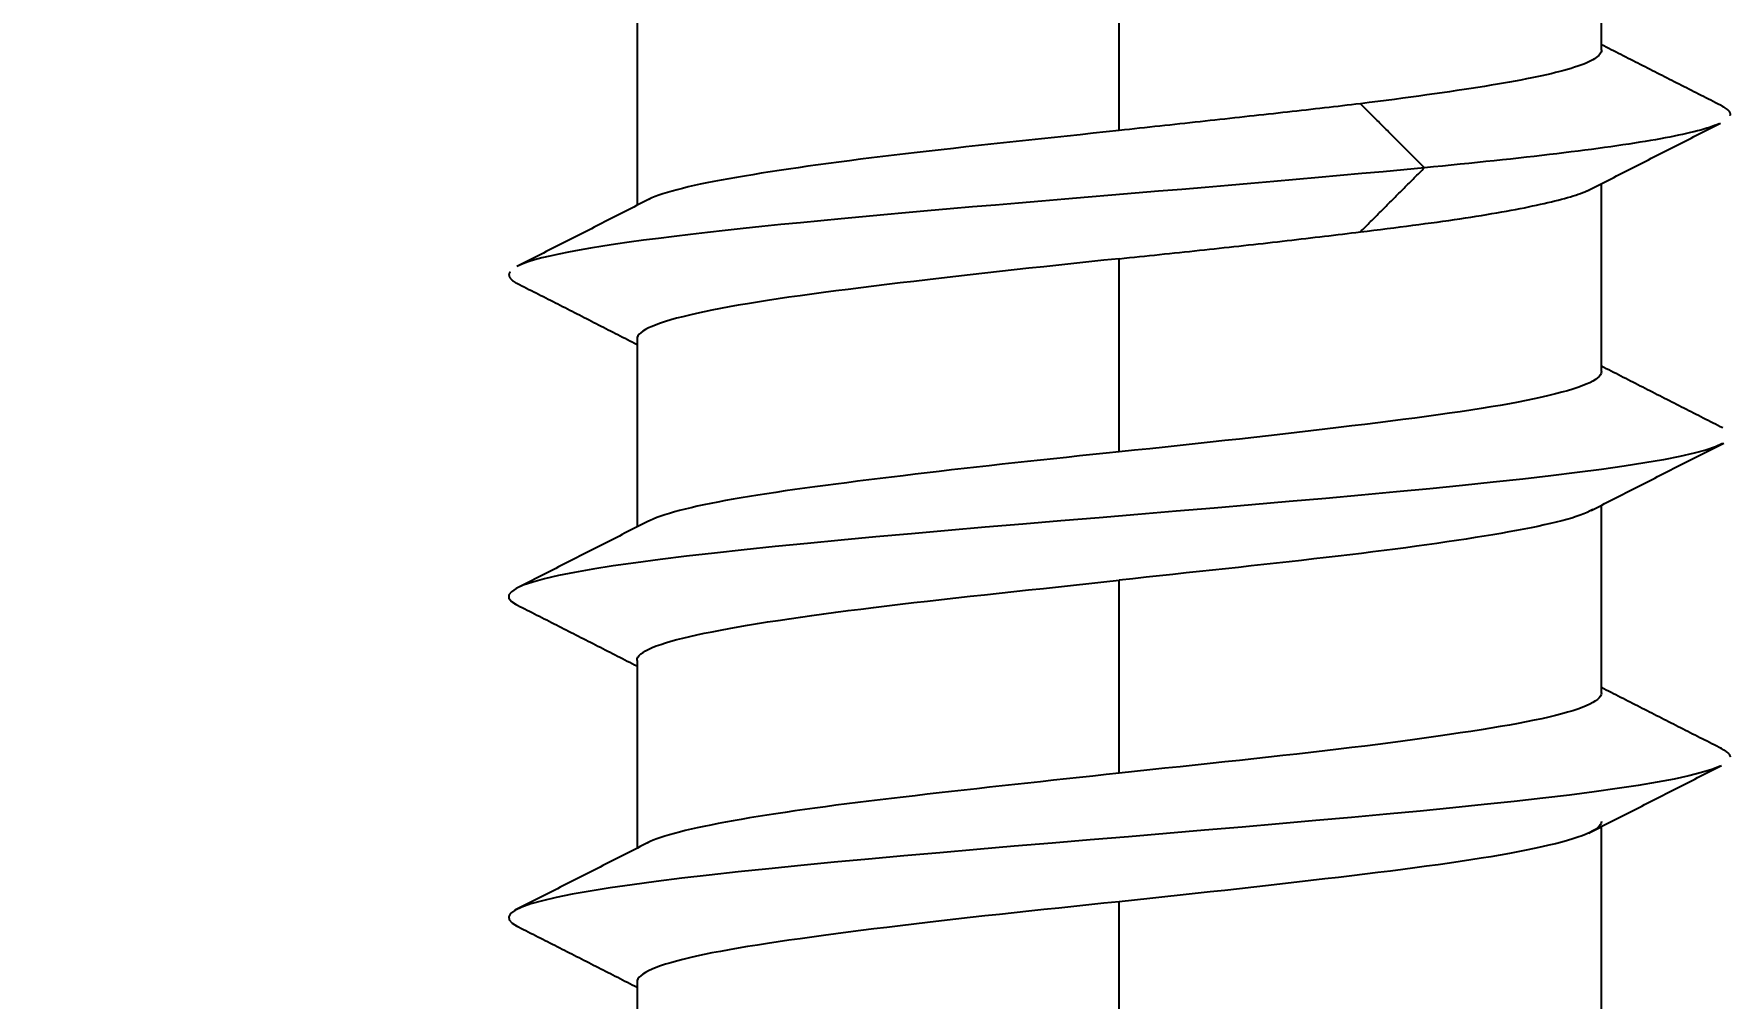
# Model space of a CAD drawing. Extents: x 0 to 395, y 0 to 289.
# Drawn here: x 290.64 to 295.92, y 188.68 to 191.68 of the extents above; entities that cross this region are included whole.
import ezdxf

# ---------------------------------------------------------------- set-up
doc = ezdxf.new("R2010")
doc.units = 0
doc.header["$LTSCALE"] = 10
doc.header["$MEASUREMENT"] = 0
doc.header["$PDMODE"] = 3
doc.header["$PDSIZE"] = -10
doc.layers.get('0').update_dxf_attribs({"linetype": 'CONTINUOUS'})
doc.layers.get('DEFPOINTS').update_dxf_attribs({"linetype": 'CONTINUOUS'})
doc.layers.add('1', color=7, linetype='CONTINUOUS')
doc.styles.add('Daelim Dimension', font='')
doc.styles.get('Daelim Dimension').set_extended_font_data('나눔고딕')
doc.dimstyles.new('DEFAULT', dxfattribs={"dimscale": 2, "dimtxt": 2, "dimasz": 2, "dimexe": 0, "dimexo": 2, "dimgap": 1, "dimtad": 1, "dimdec": 0, "dimzin": 9, "dimdsep": 46, "dimtxsty": 'Daelim Dimension', "dimcen": 0.5, "dimclrd": 5, "dimclre": 5, "dimclrt": 256, "dimadec": 1, "dimazin": 0, "dimtfac": 1, "dimtdec": 0, "dimtix": 1, "dimtmove": 0, "dimatfit": 3, "dimfxl": 1, "dimtolj": 1, "dimtzin": 1, "dimlwd": 9, "dimlwe": 9, "dimarcsym": 0})

# ---------------------------------------------------------------- blocks, each defined once
blk = doc.blocks.new('*D3')
at = {"color": 5, "linetype": 'ByBlock', "lineweight": 9, "ltscale": 0.5, "transparency": 16777216}
for p, q in [((290.0153, 206.1316), (281.6362, 206.1316)), ((281.6362, 178.1316), (281.6362, 202.1316)), ((286.0153, 174.1316), (281.6362, 174.1316))]:
    blk.add_line(p, q, dxfattribs=at)
at = {"color": 5, "ltscale": 0.5, "transparency": 16777216}
for points in [[(280.9695, 202.1316), (282.3028, 202.1316), (281.6362, 206.1316)], [(280.9695, 178.1316), (282.3028, 178.1316), (281.6362, 174.1316)]]:
    blk.add_solid(points, dxfattribs=at)
at = {"layer": 'DEFPOINTS', "color": 0, "ltscale": 0.5, "transparency": 16777216}
for p in [(281.6362, 206.1316), (294.0153, 206.1316), (290.0153, 174.1316)]:
    blk.add_point(p, dxfattribs=at)
at = {"color": 7, "ltscale": 0.5, "transparency": 16777216, "insert": (276.3658, 190.1316), "char_height": 6, "attachment_point": 5, "rotation": 90, "style": 'Daelim Dimension'}
blk.add_mtext('\\A1;32', dxfattribs=at)

msp = doc.modelspace()

# ---------------------------------------------------------------- linework, layer by layer
at = {"layer": '1'}
for p, q in [((295.5153, 191.6312), (295.5153, 192.2151)), ((294.0153, 191.3816), (294.0153, 191.9816)), ((292.5153, 191.732), (292.5153, 191.148)), ((295.5153, 190.6312), (295.5153, 191.2157)), ((294.0153, 190.3816), (294.0153, 190.9816)), ((292.5153, 190.732), (292.5153, 190.1475)), ((295.5153, 189.6312), (295.5153, 190.2152)), ((294.0153, 189.3816), (294.0153, 189.9816)), ((292.5153, 189.732), (292.5153, 189.1482)), ((295.5153, 188.6311), (295.5153, 189.2155)), ((294.0153, 188.3816), (294.0153, 188.9816)), ((292.5153, 188.732), (292.5153, 188.1476))]:
    msp.add_line(p, q, dxfattribs=at)
for points in [[(295.5153, 191.6315), (295.515, 191.6282), (295.514, 191.6248), (295.5123, 191.6215), (295.51, 191.6181), (295.507, 191.6147), (295.5034, 191.6113), (295.4991, 191.6079), (295.4941, 191.6044), (295.4885, 191.601), (295.4823, 191.5977), (295.4755, 191.5943), (295.468, 191.5909), (295.4599, 191.5876), (295.4512, 191.5842), (295.4419, 191.5809), (295.4319, 191.5775), (295.4213, 191.5742), (295.4101, 191.5709), (295.3983, 191.5676), (295.3858, 191.5642), (295.3727, 191.5609), (295.359, 191.5576), (295.3446, 191.5543), (295.3297, 191.551), (295.3143, 191.5477), (295.2983, 191.5444), (295.2818, 191.5412), (295.2648, 191.5379), (295.2472, 191.5347), (295.2292, 191.5314), (295.2105, 191.5282), (295.1914, 191.5249), (295.1718, 191.5216), (295.1516, 191.5183), (295.1309, 191.515), (295.1097, 191.5117), (295.0879, 191.5084), (295.0656, 191.505), (295.0428, 191.5016), (295.0196, 191.4982), (294.9959, 191.4948), (294.9719, 191.4914), (294.9475, 191.488), (294.9227, 191.4847), (294.8974, 191.4813), (294.8718, 191.4779), (294.8458, 191.4745), (294.8194, 191.4711), (294.7926, 191.4677), (294.7654, 191.4643)], [(295.8931, 191.4556), (295.8855, 191.4595), (295.8779, 191.4633), (295.8704, 191.4671), (295.8628, 191.471), (295.8553, 191.4748), (295.8477, 191.4786), (295.8401, 191.4825), (295.8326, 191.4863), (295.825, 191.4901), (295.8175, 191.494), (295.8099, 191.4978), (295.8023, 191.5016), (295.7948, 191.5055), (295.7872, 191.5093), (295.7797, 191.5132), (295.7721, 191.517), (295.7646, 191.5208), (295.757, 191.5247), (295.7494, 191.5285), (295.7419, 191.5323), (295.7343, 191.5362), (295.7268, 191.54), (295.7192, 191.5439), (295.7117, 191.5477), (295.7041, 191.5516), (295.6965, 191.5554), (295.689, 191.5592), (295.6814, 191.5631), (295.6739, 191.5669), (295.6663, 191.5708), (295.6588, 191.5746), (295.6512, 191.5785), (295.6437, 191.5823), (295.6361, 191.5862), (295.6286, 191.59), (295.621, 191.5939), (295.6134, 191.5977), (295.6059, 191.6015), (295.5983, 191.6054), (295.5908, 191.6092), (295.5832, 191.6131), (295.5757, 191.6169), (295.5681, 191.6208), (295.5606, 191.6246), (295.553, 191.6285), (295.5455, 191.6323), (295.5379, 191.6362), (295.5304, 191.6401), (295.5228, 191.6439), (295.5153, 191.6478)], [(294.7654, 191.4644), (294.7516, 191.4627), (294.7378, 191.4611), (294.724, 191.4594), (294.7101, 191.4578), (294.6961, 191.4561), (294.6821, 191.4545), (294.668, 191.4529), (294.6539, 191.4512), (294.6397, 191.4496), (294.6254, 191.448), (294.6111, 191.4463), (294.5968, 191.4447), (294.5823, 191.4431), (294.5679, 191.4414), (294.5533, 191.4398), (294.5387, 191.4382), (294.5241, 191.4365), (294.5094, 191.4349), (294.4946, 191.4333), (294.4798, 191.4316), (294.4649, 191.43), (294.45, 191.4284), (294.435, 191.4267), (294.42, 191.4251), (294.4049, 191.4234), (294.3897, 191.4217), (294.3745, 191.4201), (294.3593, 191.4184), (294.3439, 191.4167), (294.3286, 191.415), (294.3131, 191.4134), (294.2976, 191.4117), (294.2821, 191.41), (294.2665, 191.4083), (294.251, 191.4066), (294.2353, 191.4048), (294.2197, 191.4031), (294.2041, 191.4014), (294.1885, 191.3997), (294.1728, 191.398), (294.1571, 191.3963), (294.1414, 191.3946), (294.1257, 191.3929), (294.11, 191.3912), (294.0943, 191.3895), (294.0785, 191.3878), (294.0628, 191.3861), (294.047, 191.3844), (294.0312, 191.3827), (294.0154, 191.381)], [(294.9652, 191.2644), (294.9612, 191.2684), (294.9572, 191.2724), (294.9532, 191.2764), (294.9492, 191.2804), (294.9452, 191.2844), (294.9412, 191.2884), (294.9372, 191.2924), (294.9332, 191.2964), (294.9292, 191.3004), (294.9252, 191.3044), (294.9212, 191.3084), (294.9172, 191.3124), (294.9132, 191.3164), (294.9092, 191.3204), (294.9052, 191.3244), (294.9012, 191.3284), (294.8972, 191.3324), (294.8932, 191.3364), (294.8892, 191.3404), (294.8852, 191.3444), (294.8812, 191.3484), (294.8772, 191.3524), (294.8732, 191.3564), (294.8692, 191.3604), (294.8652, 191.3644), (294.8612, 191.3684), (294.8572, 191.3724), (294.8532, 191.3764), (294.8492, 191.3805), (294.8452, 191.3845), (294.8412, 191.3885), (294.8372, 191.3925), (294.8332, 191.3965), (294.8292, 191.4005), (294.8252, 191.4045), (294.8212, 191.4085), (294.8172, 191.4125), (294.8132, 191.4165), (294.8092, 191.4205), (294.8052, 191.4245), (294.8012, 191.4285), (294.7972, 191.4325), (294.7932, 191.4365), (294.7892, 191.4405), (294.7852, 191.4445), (294.7812, 191.4485), (294.7772, 191.4525), (294.7732, 191.4565), (294.7692, 191.4605), (294.7652, 191.4645)], [(295.8885, 191.4579), (295.8897, 191.4573), (295.8909, 191.4567), (295.8921, 191.4561), (295.8932, 191.4555), (295.8943, 191.4549), (295.8954, 191.4543), (295.8965, 191.4536), (295.8975, 191.453), (295.8985, 191.4524), (295.8995, 191.4518), (295.9004, 191.4512), (295.9013, 191.4506), (295.9022, 191.4499), (295.9031, 191.4493), (295.9039, 191.4487), (295.9047, 191.4481), (295.9055, 191.4475), (295.9062, 191.4469), (295.9069, 191.4463), (295.9076, 191.4456), (295.9082, 191.445), (295.9089, 191.4444), (295.9095, 191.4438), (295.91, 191.4432), (295.9106, 191.4426), (295.9111, 191.442), (295.9116, 191.4413), (295.912, 191.4407), (295.9124, 191.4401), (295.9128, 191.4395), (295.9132, 191.4389), (295.9135, 191.4383), (295.9139, 191.4376), (295.9141, 191.437), (295.9144, 191.4364), (295.9146, 191.4358), (295.9148, 191.4352), (295.915, 191.4346), (295.9151, 191.434), (295.9152, 191.4333), (295.9153, 191.4327), (295.9153, 191.4321), (295.9153, 191.4315), (295.9153, 191.4309), (295.9152, 191.4303), (295.9152, 191.4296), (295.9151, 191.429), (295.9149, 191.4284), (295.9148, 191.4278), (295.9146, 191.4272)], [(294.0154, 191.381), (293.9746, 191.3766), (293.934, 191.3723), (293.8936, 191.3679), (293.8534, 191.3636), (293.8134, 191.3593), (293.7735, 191.3551), (293.7339, 191.3508), (293.6944, 191.3466), (293.6551, 191.3424), (293.6159, 191.3381), (293.577, 191.3339), (293.5383, 191.3297), (293.4997, 191.3254), (293.4617, 191.3212), (293.4242, 191.317), (293.3872, 191.3127), (293.3508, 191.3085), (293.3149, 191.3042), (293.2795, 191.3), (293.2447, 191.2957), (293.2104, 191.2914), (293.1766, 191.287), (293.1434, 191.2827), (293.1107, 191.2783), (293.0785, 191.2739), (293.047, 191.2695), (293.0163, 191.2651), (292.9865, 191.2607), (292.9574, 191.2564), (292.9292, 191.2521), (292.9018, 191.2478), (292.8752, 191.2435), (292.8495, 191.2392), (292.8245, 191.2349), (292.8004, 191.2307), (292.777, 191.2264), (292.7545, 191.2222), (292.7329, 191.2179), (292.7122, 191.2136), (292.6926, 191.2094), (292.674, 191.2052), (292.6564, 191.201), (292.6398, 191.1968), (292.6243, 191.1926), (292.6097, 191.1883), (292.5961, 191.1841), (292.5836, 191.1798), (292.572, 191.1755), (292.5615, 191.1711), (292.552, 191.1667)], [(295.8809, 191.4016), (295.8744, 191.3989), (295.8673, 191.3962), (295.8597, 191.3934), (295.8516, 191.3907), (295.8429, 191.388), (295.8337, 191.3852), (295.824, 191.3825), (295.8138, 191.3797), (295.803, 191.377), (295.7917, 191.3743), (295.7799, 191.3715), (295.7677, 191.3688), (295.7548, 191.3661), (295.7415, 191.3633), (295.7277, 191.3606), (295.7134, 191.3579), (295.6987, 191.3551), (295.6834, 191.3524), (295.6676, 191.3497), (295.6514, 191.3469), (295.6347, 191.3442), (295.6175, 191.3415), (295.5999, 191.3387), (295.5818, 191.336), (295.5632, 191.3333), (295.5442, 191.3305), (295.5247, 191.3278), (295.5048, 191.325), (295.4844, 191.3223), (295.4636, 191.3196), (295.4424, 191.3168), (295.4207, 191.3141), (295.3986, 191.3114), (295.376, 191.3086), (295.3531, 191.3059), (295.3297, 191.3032), (295.306, 191.3004), (295.2818, 191.2977), (295.2573, 191.295), (295.2324, 191.2922), (295.2071, 191.2895), (295.1815, 191.2868), (295.1555, 191.284), (295.1292, 191.2813), (295.1025, 191.2785), (295.0755, 191.2758), (295.0482, 191.2731), (295.0207, 191.2703), (294.9928, 191.2676), (294.9646, 191.2649)], [(295.4704, 191.1928), (295.4787, 191.197), (295.487, 191.2013), (295.4953, 191.2055), (295.5036, 191.2098), (295.5119, 191.214), (295.5202, 191.2182), (295.5285, 191.2225), (295.5368, 191.2267), (295.5451, 191.2309), (295.5534, 191.2352), (295.5617, 191.2394), (295.57, 191.2436), (295.5783, 191.2479), (295.5866, 191.2521), (295.5949, 191.2563), (295.6031, 191.2605), (295.6114, 191.2648), (295.6197, 191.269), (295.628, 191.2732), (295.6363, 191.2775), (295.6446, 191.2817), (295.6529, 191.2859), (295.6612, 191.2901), (295.6695, 191.2944), (295.6778, 191.2986), (295.6861, 191.3028), (295.6944, 191.307), (295.7027, 191.3112), (295.7111, 191.3155), (295.7194, 191.3197), (295.7277, 191.3239), (295.736, 191.3281), (295.7443, 191.3323), (295.7526, 191.3365), (295.7609, 191.3408), (295.7692, 191.345), (295.7775, 191.3492), (295.7858, 191.3534), (295.7941, 191.3576), (295.8024, 191.3618), (295.8107, 191.366), (295.819, 191.3703), (295.8273, 191.3745), (295.8356, 191.3787), (295.844, 191.3829), (295.8523, 191.3871), (295.8606, 191.3913), (295.8689, 191.3955), (295.8772, 191.3997), (295.8855, 191.4039)], [(294.9646, 191.265), (294.901, 191.2589), (294.8361, 191.2528), (294.77, 191.2467), (294.7028, 191.2406), (294.6347, 191.2345), (294.5656, 191.2284), (294.4957, 191.2223), (294.4251, 191.2162), (294.3539, 191.2101), (294.2821, 191.204), (294.2099, 191.1979), (294.1374, 191.1918), (294.0647, 191.1857), (293.9919, 191.1796), (293.9191, 191.1735), (293.8465, 191.1674), (293.7741, 191.1613), (293.702, 191.1552), (293.6304, 191.1491), (293.5593, 191.143), (293.4889, 191.1369), (293.4193, 191.1308), (293.3506, 191.1247), (293.2828, 191.1186), (293.2162, 191.1125), (293.1508, 191.1064), (293.0867, 191.1003), (293.024, 191.0942), (292.9628, 191.0881), (292.9032, 191.082), (292.8452, 191.0759), (292.789, 191.0698), (292.7345, 191.0637), (292.6818, 191.0576), (292.6311, 191.0515), (292.5824, 191.0454), (292.5357, 191.0393), (292.4911, 191.0332), (292.4487, 191.0271), (292.4086, 191.021), (292.3708, 191.0149), (292.3354, 191.0088), (292.3025, 191.0027), (292.2721, 190.9966), (292.2443, 190.9905), (292.2191, 190.9844), (292.1968, 190.9783), (292.1772, 190.9722), (292.1603, 190.9661), (292.1463, 190.9601)], [(294.7652, 191.0654), (294.7692, 191.0694), (294.7732, 191.0734), (294.7771, 191.0774), (294.7811, 191.0814), (294.7851, 191.0854), (294.7891, 191.0894), (294.7931, 191.0934), (294.7971, 191.0974), (294.8011, 191.1014), (294.8051, 191.1054), (294.8091, 191.1094), (294.8131, 191.1134), (294.8171, 191.1174), (294.8211, 191.1214), (294.8251, 191.1254), (294.8291, 191.1294), (294.8331, 191.1334), (294.8371, 191.1375), (294.8411, 191.1415), (294.8451, 191.1455), (294.8491, 191.1495), (294.8531, 191.1535), (294.8571, 191.1575), (294.8611, 191.1615), (294.8651, 191.1655), (294.8691, 191.1695), (294.8731, 191.1735), (294.8771, 191.1775), (294.8811, 191.1815), (294.8851, 191.1855), (294.8891, 191.1895), (294.8931, 191.1935), (294.8971, 191.1975), (294.9011, 191.2015), (294.9051, 191.2055), (294.9091, 191.2095), (294.9131, 191.2135), (294.9171, 191.2175), (294.9211, 191.2215), (294.9251, 191.2255), (294.9291, 191.2295), (294.9331, 191.2335), (294.9371, 191.2375), (294.9411, 191.2415), (294.9451, 191.2455), (294.9491, 191.2495), (294.9531, 191.2535), (294.9571, 191.2575), (294.9611, 191.2615), (294.9651, 191.2655)], [(292.5549, 191.1682), (292.5467, 191.164), (292.5384, 191.1598), (292.5302, 191.1556), (292.5219, 191.1513), (292.5137, 191.1471), (292.5054, 191.1429), (292.4972, 191.1387), (292.4889, 191.1345), (292.4807, 191.1303), (292.4724, 191.126), (292.4642, 191.1218), (292.4559, 191.1176), (292.4477, 191.1134), (292.4394, 191.1092), (292.4312, 191.105), (292.4229, 191.1008), (292.4146, 191.0966), (292.4064, 191.0923), (292.3981, 191.0881), (292.3899, 191.0839), (292.3816, 191.0797), (292.3734, 191.0755), (292.3651, 191.0713), (292.3568, 191.0671), (292.3486, 191.0629), (292.3403, 191.0587), (292.3321, 191.0545), (292.3238, 191.0503), (292.3155, 191.0461), (292.3073, 191.0419), (292.299, 191.0376), (292.2907, 191.0334), (292.2825, 191.0292), (292.2742, 191.025), (292.2659, 191.0208), (292.2577, 191.0166), (292.2494, 191.0124), (292.2412, 191.0082), (292.2329, 191.004), (292.2246, 190.9998), (292.2164, 190.9956), (292.2081, 190.9914), (292.1998, 190.9872), (292.1915, 190.983), (292.1833, 190.9788), (292.175, 190.9746), (292.1667, 190.9705), (292.1585, 190.9663), (292.1502, 190.9621), (292.1419, 190.9579)], [(294.7653, 191.0654), (294.7866, 191.068), (294.8076, 191.0706), (294.8284, 191.0732), (294.8489, 191.0757), (294.8691, 191.0783), (294.8892, 191.0809), (294.9089, 191.0834), (294.9284, 191.086), (294.9476, 191.0885), (294.9666, 191.0911), (294.9853, 191.0936), (295.0038, 191.0962), (295.022, 191.0987), (295.04, 191.1013), (295.0577, 191.1039), (295.0752, 191.1065), (295.0924, 191.1091), (295.1093, 191.1117), (295.126, 191.1143), (295.1424, 191.1169), (295.1586, 191.1196), (295.1744, 191.1223), (295.1899, 191.1249), (295.205, 191.1276), (295.2198, 191.1302), (295.2342, 191.1329), (295.2483, 191.1355), (295.262, 191.1382), (295.2754, 191.1408), (295.2885, 191.1434), (295.3012, 191.1461), (295.3136, 191.1487), (295.3257, 191.1513), (295.3374, 191.1539), (295.3487, 191.1566), (295.3597, 191.1592), (295.3704, 191.1618), (295.3807, 191.1644), (295.3907, 191.167), (295.4004, 191.1696), (295.4097, 191.1722), (295.4186, 191.1748), (295.4271, 191.1774), (295.4352, 191.18), (295.443, 191.1826), (295.4503, 191.1852), (295.4572, 191.1878), (295.4638, 191.1903), (295.4699, 191.1929), (295.4757, 191.1954)], [(294.0153, 190.9821), (294.0311, 190.9838), (294.0469, 190.9854), (294.0626, 190.987), (294.0783, 190.9887), (294.094, 190.9903), (294.1097, 190.992), (294.1253, 190.9936), (294.141, 190.9952), (294.1565, 190.9968), (294.1721, 190.9985), (294.1876, 191.0001), (294.2031, 191.0017), (294.2186, 191.0034), (294.2341, 191.005), (294.2495, 191.0066), (294.2649, 191.0083), (294.2803, 191.0099), (294.2956, 191.0115), (294.3109, 191.0132), (294.3262, 191.0148), (294.3415, 191.0165), (294.3567, 191.0181), (294.3719, 191.0198), (294.3871, 191.0214), (294.4022, 191.0231), (294.4173, 191.0248), (294.4324, 191.0265), (294.4475, 191.0282), (294.4625, 191.0298), (294.4775, 191.0315), (294.4925, 191.0332), (294.5074, 191.0349), (294.5223, 191.0366), (294.5371, 191.0383), (294.5519, 191.04), (294.5666, 191.0418), (294.5813, 191.0435), (294.5959, 191.0452), (294.6104, 191.0469), (294.6248, 191.0486), (294.6391, 191.0503), (294.6534, 191.052), (294.6677, 191.0537), (294.6818, 191.0554), (294.6959, 191.0571), (294.7099, 191.0587), (294.7238, 191.0604), (294.7377, 191.0621), (294.7515, 191.0638), (294.7653, 191.0655)], [(292.1201, 190.9411), (292.1196, 190.9403), (292.1192, 190.9396), (292.1188, 190.9388), (292.1184, 190.9381), (292.1181, 190.9373), (292.1178, 190.9366), (292.1176, 190.9358), (292.1174, 190.9351), (292.1172, 190.9343), (292.1171, 190.9336), (292.117, 190.9328), (292.117, 190.9321), (292.117, 190.9313), (292.117, 190.9306), (292.1171, 190.9298), (292.1173, 190.9291), (292.1174, 190.9283), (292.1177, 190.9276), (292.1179, 190.9268), (292.1182, 190.9261), (292.1185, 190.9253), (292.1189, 190.9246), (292.1193, 190.9238), (292.1198, 190.9231), (292.1203, 190.9223), (292.1209, 190.9216), (292.1214, 190.9208), (292.1221, 190.9201), (292.1227, 190.9193), (292.1234, 190.9186), (292.1242, 190.9178), (292.125, 190.9171), (292.1258, 190.9163), (292.1267, 190.9156), (292.1276, 190.9148), (292.1286, 190.9141), (292.1295, 190.9133), (292.1306, 190.9126), (292.1317, 190.9118), (292.1328, 190.9111), (292.1339, 190.9103), (292.1351, 190.9096), (292.1364, 190.9088), (292.1377, 190.9081), (292.139, 190.9073), (292.1403, 190.9066), (292.1418, 190.9058), (292.1432, 190.9051), (292.1447, 190.9043), (292.1462, 190.9036)], [(294.0153, 190.9821), (293.9678, 190.9771), (293.9206, 190.9722), (293.8736, 190.9672), (293.8269, 190.9623), (293.7804, 190.9573), (293.7342, 190.9523), (293.6882, 190.9473), (293.6425, 190.9422), (293.597, 190.9372), (293.5518, 190.9321), (293.5069, 190.9269), (293.4625, 190.9218), (293.4189, 190.9167), (293.376, 190.9116), (293.3338, 190.9066), (293.2923, 190.9016), (293.2516, 190.8966), (293.2115, 190.8916), (293.1722, 190.8867), (293.1336, 190.8817), (293.0957, 190.8768), (293.0587, 190.8718), (293.0226, 190.8669), (292.9877, 190.862), (292.954, 190.857), (292.9213, 190.8521), (292.8897, 190.8472), (292.8592, 190.8422), (292.8299, 190.8372), (292.8016, 190.8322), (292.7745, 190.8272), (292.7485, 190.8221), (292.7237, 190.817), (292.7003, 190.8119), (292.6782, 190.8068), (292.6576, 190.8017), (292.6383, 190.7966), (292.6204, 190.7916), (292.6038, 190.7866), (292.5886, 190.7815), (292.5748, 190.7765), (292.5623, 190.7716), (292.5512, 190.7666), (292.5416, 190.7616), (292.5335, 190.7567), (292.5269, 190.7518), (292.5218, 190.7469), (292.5182, 190.742), (292.516, 190.7371), (292.5153, 190.7321)], [(292.1418, 190.9058), (292.1493, 190.902), (292.1568, 190.8982), (292.1642, 190.8944), (292.1717, 190.8906), (292.1792, 190.8868), (292.1867, 190.883), (292.1942, 190.8792), (292.2016, 190.8754), (292.2091, 190.8716), (292.2166, 190.8678), (292.2241, 190.864), (292.2315, 190.8602), (292.239, 190.8564), (292.2465, 190.8526), (292.254, 190.8488), (292.2614, 190.845), (292.2689, 190.8412), (292.2764, 190.8374), (292.2839, 190.8336), (292.2913, 190.8298), (292.2988, 190.826), (292.3063, 190.8222), (292.3138, 190.8184), (292.3212, 190.8146), (292.3287, 190.8108), (292.3362, 190.807), (292.3436, 190.8032), (292.3511, 190.7994), (292.3586, 190.7956), (292.366, 190.7918), (292.3735, 190.788), (292.381, 190.7841), (292.3885, 190.7803), (292.3959, 190.7765), (292.4034, 190.7727), (292.4109, 190.7689), (292.4183, 190.7651), (292.4258, 190.7613), (292.4333, 190.7575), (292.4407, 190.7537), (292.4482, 190.7499), (292.4556, 190.746), (292.4631, 190.7422), (292.4706, 190.7384), (292.478, 190.7346), (292.4855, 190.7308), (292.493, 190.727), (292.5004, 190.7232), (292.5079, 190.7194), (292.5153, 190.7155)], [(295.5153, 190.6309), (295.5146, 190.626), (295.5123, 190.621), (295.5086, 190.6161), (295.5034, 190.6112), (295.4966, 190.6062), (295.4885, 190.6013), (295.4789, 190.5964), (295.4679, 190.5915), (295.4555, 190.5865), (295.4417, 190.5815), (295.4265, 190.5765), (295.4099, 190.5714), (295.3919, 190.5664), (295.3725, 190.5613), (295.3516, 190.5561), (295.3294, 190.551), (295.306, 190.5459), (295.2814, 190.5409), (295.2557, 190.5359), (295.2287, 190.5309), (295.2006, 190.5259), (295.1713, 190.5209), (295.1408, 190.516), (295.1091, 190.511), (295.0762, 190.5061), (295.0421, 190.5011), (295.0071, 190.4962), (294.9712, 190.4913), (294.9345, 190.4864), (294.897, 190.4815), (294.8587, 190.4766), (294.8195, 190.4716), (294.7795, 190.4667), (294.7387, 190.4617), (294.6971, 190.4566), (294.6546, 190.4515), (294.6114, 190.4464), (294.5677, 190.4413), (294.5237, 190.4362), (294.4792, 190.4311), (294.4344, 190.4261), (294.3892, 190.421), (294.3437, 190.416), (294.2977, 190.411), (294.2514, 190.406), (294.2047, 190.401), (294.1577, 190.3961), (294.1103, 190.3911), (294.0629, 190.3861), (294.0154, 190.3811)], [(295.8924, 190.4555), (295.8849, 190.4593), (295.8774, 190.4632), (295.8698, 190.467), (295.8623, 190.4708), (295.8547, 190.4747), (295.8472, 190.4785), (295.8396, 190.4823), (295.8321, 190.4862), (295.8245, 190.49), (295.817, 190.4938), (295.8094, 190.4977), (295.8019, 190.5015), (295.7944, 190.5053), (295.7868, 190.5092), (295.7793, 190.513), (295.7717, 190.5168), (295.7642, 190.5207), (295.7566, 190.5245), (295.7491, 190.5284), (295.7415, 190.5322), (295.734, 190.536), (295.7265, 190.5399), (295.7189, 190.5437), (295.7114, 190.5476), (295.7038, 190.5514), (295.6963, 190.5552), (295.6887, 190.5591), (295.6812, 190.5629), (295.6737, 190.5668), (295.6661, 190.5706), (295.6586, 190.5745), (295.651, 190.5783), (295.6435, 190.5822), (295.6359, 190.586), (295.6284, 190.5898), (295.6209, 190.5937), (295.6133, 190.5975), (295.6058, 190.6014), (295.5982, 190.6052), (295.5907, 190.6091), (295.5832, 190.6129), (295.5756, 190.6168), (295.5681, 190.6206), (295.5605, 190.6245), (295.553, 190.6283), (295.5454, 190.6322), (295.5379, 190.636), (295.5304, 190.6399), (295.5228, 190.6437), (295.5153, 190.6476)], [(295.8915, 190.4067), (295.8696, 190.3967), (295.8402, 190.3867), (295.8033, 190.3767), (295.7591, 190.3667), (295.7079, 190.3566), (295.65, 190.3466), (295.5857, 190.3366), (295.5154, 190.3266), (295.4392, 190.3166), (295.3575, 190.3066), (295.2706, 190.2966), (295.1789, 190.2865), (295.0825, 190.2765), (294.9818, 190.2665), (294.8772, 190.2565), (294.769, 190.2465), (294.6578, 190.2365), (294.544, 190.2265), (294.4281, 190.2165), (294.3106, 190.2064), (294.1919, 190.1964), (294.0726, 190.1864), (293.9531, 190.1764), (293.8338, 190.1664), (293.7154, 190.1564), (293.5982, 190.1464), (293.4827, 190.1363), (293.3694, 190.1263), (293.2586, 190.1163), (293.1507, 190.1063), (293.0461, 190.0963), (292.9453, 190.0863), (292.8486, 190.0763), (292.7565, 190.0662), (292.6693, 190.0562), (292.5874, 190.0462), (292.5112, 190.0362), (292.4413, 190.0262), (292.3777, 190.0162), (292.3208, 190.0062), (292.2707, 189.9962), (292.2273, 189.9861), (292.1909, 189.9761), (292.1616, 189.9661), (292.1394, 189.9561), (292.1245, 189.9461), (292.117, 189.9361), (292.1169, 189.9261), (292.1245, 189.916), (292.1398, 189.906)], [(294.0154, 190.3811), (293.9741, 190.3768), (293.933, 190.3726), (293.8921, 190.3683), (293.8514, 190.364), (293.8109, 190.3597), (293.7705, 190.3555), (293.7304, 190.3512), (293.6904, 190.3468), (293.6507, 190.3425), (293.6111, 190.3381), (293.5717, 190.3337), (293.5325, 190.3292), (293.4936, 190.3248), (293.4552, 190.3203), (293.4173, 190.3159), (293.38, 190.3115), (293.3433, 190.3071), (293.3071, 190.3027), (293.2714, 190.2983), (293.2362, 190.294), (293.2016, 190.2896), (293.1676, 190.2853), (293.1341, 190.281), (293.1011, 190.2766), (293.0687, 190.2723), (293.0371, 190.268), (293.0063, 190.2637), (292.9763, 190.2594), (292.9472, 190.2551), (292.919, 190.2509), (292.8915, 190.2466), (292.8649, 190.2424), (292.8392, 190.2381), (292.8142, 190.2338), (292.7902, 190.2295), (292.7669, 190.2251), (292.7445, 190.2207), (292.7231, 190.2163), (292.7027, 190.2118), (292.6833, 190.2074), (292.665, 190.203), (292.6477, 190.1986), (292.6315, 190.1942), (292.6163, 190.1898), (292.6021, 190.1854), (292.5889, 190.181), (292.5768, 190.1766), (292.5657, 190.1722), (292.5557, 190.1679), (292.5467, 190.1635)], [(295.4835, 190.199), (295.4917, 190.2032), (295.5, 190.2074), (295.5082, 190.2116), (295.5164, 190.2158), (295.5247, 190.22), (295.5329, 190.2242), (295.5411, 190.2284), (295.5494, 190.2326), (295.5576, 190.2368), (295.5658, 190.241), (295.5741, 190.2452), (295.5823, 190.2494), (295.5905, 190.2536), (295.5988, 190.2578), (295.607, 190.262), (295.6152, 190.2662), (295.6235, 190.2704), (295.6317, 190.2746), (295.64, 190.2788), (295.6482, 190.283), (295.6564, 190.2872), (295.6647, 190.2914), (295.6729, 190.2956), (295.6811, 190.2998), (295.6894, 190.304), (295.6976, 190.3082), (295.7059, 190.3124), (295.7141, 190.3166), (295.7223, 190.3208), (295.7306, 190.325), (295.7388, 190.3292), (295.7471, 190.3333), (295.7553, 190.3375), (295.7635, 190.3417), (295.7718, 190.3459), (295.78, 190.3501), (295.7883, 190.3543), (295.7965, 190.3585), (295.8048, 190.3627), (295.813, 190.3669), (295.8212, 190.3711), (295.8295, 190.3752), (295.8377, 190.3794), (295.846, 190.3836), (295.8542, 190.3878), (295.8625, 190.392), (295.8707, 190.3962), (295.8789, 190.4004), (295.8872, 190.4045), (295.8954, 190.4087)], [(295.4889, 190.2019), (295.4806, 190.1974), (295.4712, 190.1929), (295.4607, 190.1885), (295.4491, 190.1841), (295.4364, 190.1798), (295.4227, 190.1754), (295.4078, 190.1711), (295.3919, 190.1667), (295.3748, 190.1624), (295.3566, 190.158), (295.3374, 190.1537), (295.3173, 190.1493), (295.2961, 190.145), (295.2741, 190.1407), (295.2512, 190.1363), (295.2273, 190.132), (295.2025, 190.1276), (295.1769, 190.1232), (295.1502, 190.1189), (295.1227, 190.1144), (295.0942, 190.11), (295.0648, 190.1055), (295.0346, 190.101), (295.0036, 190.0965), (294.972, 190.092), (294.9398, 190.0875), (294.9069, 190.0831), (294.8734, 190.0786), (294.8392, 190.0742), (294.8044, 190.0698), (294.7689, 190.0654), (294.7328, 190.061), (294.6961, 190.0566), (294.6587, 190.0522), (294.6206, 190.0479), (294.5822, 190.0435), (294.5435, 190.0392), (294.5046, 190.0348), (294.4653, 190.0305), (294.4257, 190.0262), (294.3859, 190.0219), (294.3457, 190.0176), (294.3053, 190.0132), (294.2645, 190.0089), (294.2235, 190.0045), (294.1822, 190), (294.1406, 189.9956), (294.0989, 189.9911), (294.0571, 189.9866), (294.0153, 189.9821)], [(292.5508, 190.1656), (292.5425, 190.1614), (292.5343, 190.1572), (292.5261, 190.153), (292.5179, 190.1488), (292.5097, 190.1446), (292.5014, 190.1404), (292.4932, 190.1362), (292.485, 190.132), (292.4768, 190.1278), (292.4686, 190.1236), (292.4603, 190.1194), (292.4521, 190.1152), (292.4439, 190.111), (292.4357, 190.1068), (292.4274, 190.1026), (292.4192, 190.0984), (292.411, 190.0942), (292.4027, 190.09), (292.3945, 190.0858), (292.3863, 190.0816), (292.3781, 190.0774), (292.3698, 190.0733), (292.3616, 190.0691), (292.3534, 190.0649), (292.3451, 190.0607), (292.3369, 190.0565), (292.3287, 190.0523), (292.3205, 190.0481), (292.3122, 190.0439), (292.304, 190.0397), (292.2958, 190.0355), (292.2875, 190.0314), (292.2793, 190.0272), (292.2711, 190.023), (292.2628, 190.0188), (292.2546, 190.0146), (292.2463, 190.0104), (292.2381, 190.0062), (292.2299, 190.0021), (292.2216, 189.9979), (292.2134, 189.9937), (292.2052, 189.9895), (292.1969, 189.9853), (292.1887, 189.9811), (292.1804, 189.977), (292.1722, 189.9728), (292.164, 189.9686), (292.1557, 189.9644), (292.1475, 189.9602), (292.1392, 189.9561)], [(292.5153, 189.732), (292.5161, 189.7371), (292.5183, 189.7421), (292.522, 189.7472), (292.5273, 189.7523), (292.534, 189.7574), (292.5421, 189.7624), (292.5517, 189.7674), (292.5627, 189.7724), (292.5751, 189.7773), (292.5889, 189.7822), (292.6041, 189.7872), (292.6207, 189.7921), (292.6387, 189.797), (292.6582, 189.8019), (292.6791, 189.8068), (292.7012, 189.8118), (292.7246, 189.8167), (292.7492, 189.8217), (292.775, 189.8266), (292.802, 189.8316), (292.8301, 189.8367), (292.8594, 189.8417), (292.8899, 189.8468), (292.9216, 189.8519), (292.9545, 189.857), (292.9885, 189.8621), (293.0235, 189.8672), (293.0594, 189.8722), (293.0961, 189.8773), (293.1336, 189.8823), (293.1719, 189.8873), (293.2111, 189.8922), (293.251, 189.8972), (293.2919, 189.9021), (293.3335, 189.907), (293.376, 189.912), (293.4192, 189.9169), (293.4629, 189.9218), (293.507, 189.9267), (293.5514, 189.9317), (293.5963, 189.9366), (293.6415, 189.9415), (293.687, 189.9465), (293.733, 189.9515), (293.7793, 189.9565), (293.8259, 189.9616), (293.873, 189.9667), (293.9203, 189.9718), (293.9678, 189.977), (294.0153, 189.9821)], [(292.1355, 189.9082), (292.1431, 189.9043), (292.1507, 189.9005), (292.1583, 189.8966), (292.1659, 189.8928), (292.1735, 189.8889), (292.1811, 189.8851), (292.1887, 189.8812), (292.1963, 189.8774), (292.2039, 189.8735), (292.2115, 189.8697), (292.2191, 189.8658), (292.2267, 189.862), (292.2343, 189.8581), (292.2419, 189.8542), (292.2495, 189.8504), (292.2571, 189.8465), (292.2647, 189.8427), (292.2723, 189.8388), (292.2799, 189.8349), (292.2875, 189.8311), (292.2951, 189.8272), (292.3026, 189.8234), (292.3102, 189.8195), (292.3178, 189.8156), (292.3254, 189.8118), (292.333, 189.8079), (292.3406, 189.804), (292.3482, 189.8002), (292.3558, 189.7963), (292.3634, 189.7924), (292.371, 189.7886), (292.3786, 189.7847), (292.3862, 189.7808), (292.3938, 189.777), (292.4014, 189.7731), (292.409, 189.7692), (292.4166, 189.7654), (292.4242, 189.7615), (292.4318, 189.7576), (292.4394, 189.7538), (292.447, 189.7499), (292.4546, 189.746), (292.4622, 189.7421), (292.4698, 189.7383), (292.4774, 189.7344), (292.485, 189.7305), (292.4925, 189.7266), (292.5001, 189.7228), (292.5077, 189.7189), (292.5153, 189.715)], [(295.5153, 189.6315), (295.5146, 189.6265), (295.5123, 189.6214), (295.5086, 189.6164), (295.5034, 189.6112), (295.4967, 189.6061), (295.4885, 189.601), (295.4789, 189.5959), (295.4679, 189.5909), (295.4556, 189.5859), (295.4418, 189.5809), (295.4266, 189.5759), (295.4099, 189.5709), (295.3919, 189.5659), (295.3725, 189.5609), (295.3516, 189.5559), (295.3294, 189.551), (295.306, 189.5461), (295.2814, 189.5412), (295.2557, 189.5363), (295.2287, 189.5314), (295.2006, 189.5265), (295.1712, 189.5216), (295.1407, 189.5166), (295.109, 189.5116), (295.0761, 189.5066), (295.0421, 189.5015), (295.0071, 189.4964), (294.9712, 189.4913), (294.9345, 189.4862), (294.897, 189.4811), (294.8587, 189.4761), (294.8196, 189.4711), (294.7796, 189.466), (294.7388, 189.461), (294.6971, 189.456), (294.6547, 189.451), (294.6114, 189.4459), (294.5677, 189.441), (294.5237, 189.436), (294.4792, 189.4311), (294.4344, 189.4262), (294.3892, 189.4213), (294.3436, 189.4165), (294.2977, 189.4116), (294.2514, 189.4066), (294.2047, 189.4017), (294.1576, 189.3967), (294.1102, 189.3917), (294.0628, 189.3866), (294.0153, 189.3815)], [(295.8886, 189.4578), (295.8811, 189.4616), (295.8736, 189.4654), (295.8662, 189.4692), (295.8587, 189.473), (295.8512, 189.4768), (295.8437, 189.4806), (295.8363, 189.4844), (295.8288, 189.4881), (295.8213, 189.4919), (295.8138, 189.4957), (295.8064, 189.4995), (295.7989, 189.5033), (295.7914, 189.5071), (295.784, 189.5109), (295.7765, 189.5147), (295.769, 189.5185), (295.7615, 189.5223), (295.7541, 189.5261), (295.7466, 189.5299), (295.7391, 189.5336), (295.7317, 189.5374), (295.7242, 189.5412), (295.7167, 189.545), (295.7093, 189.5488), (295.7018, 189.5526), (295.6943, 189.5564), (295.6869, 189.5602), (295.6794, 189.564), (295.6719, 189.5678), (295.6645, 189.5716), (295.657, 189.5754), (295.6496, 189.5792), (295.6421, 189.583), (295.6346, 189.5868), (295.6272, 189.5906), (295.6197, 189.5944), (295.6122, 189.5982), (295.6048, 189.602), (295.5973, 189.6058), (295.5899, 189.6096), (295.5824, 189.6134), (295.5749, 189.6172), (295.5675, 189.621), (295.56, 189.6249), (295.5526, 189.6287), (295.5451, 189.6325), (295.5376, 189.6363), (295.5302, 189.6401), (295.5227, 189.6439), (295.5153, 189.6477)], [(295.884, 189.4601), (295.8852, 189.4596), (295.8864, 189.459), (295.8876, 189.4584), (295.8887, 189.4579), (295.8899, 189.4573), (295.8909, 189.4567), (295.892, 189.4562), (295.8931, 189.4556), (295.8941, 189.455), (295.8951, 189.4545), (295.8961, 189.4539), (295.897, 189.4533), (295.898, 189.4528), (295.8989, 189.4522), (295.8997, 189.4516), (295.9006, 189.4511), (295.9014, 189.4505), (295.9022, 189.4499), (295.903, 189.4494), (295.9038, 189.4488), (295.9045, 189.4483), (295.9052, 189.4477), (295.9059, 189.4471), (295.9066, 189.4466), (295.9072, 189.446), (295.9079, 189.4454), (295.9085, 189.4449), (295.909, 189.4443), (295.9096, 189.4437), (295.9101, 189.4432), (295.9106, 189.4426), (295.9111, 189.442), (295.9115, 189.4415), (295.9119, 189.4409), (295.9123, 189.4403), (295.9127, 189.4398), (295.913, 189.4392), (295.9134, 189.4387), (295.9137, 189.4381), (295.9139, 189.4375), (295.9142, 189.437), (295.9144, 189.4364), (295.9146, 189.4358), (295.9148, 189.4353), (295.9149, 189.4347), (295.9151, 189.4341), (295.9152, 189.4336), (295.9152, 189.433), (295.9153, 189.4324), (295.9153, 189.4319)], [(295.8841, 189.4031), (295.8589, 189.3931), (295.8266, 189.3832), (295.7873, 189.3732), (295.7413, 189.3633), (295.6886, 189.3533), (295.6296, 189.3433), (295.5642, 189.3334), (295.4928, 189.3234), (295.4155, 189.3135), (295.3325, 189.3035), (295.2441, 189.2935), (295.1509, 189.2836), (295.0532, 189.2736), (294.9514, 189.2636), (294.8461, 189.2537), (294.7375, 189.2437), (294.6263, 189.2338), (294.5127, 189.2238), (294.3972, 189.2138), (294.2802, 189.2039), (294.1622, 189.1939), (294.0437, 189.1839), (293.9249, 189.174), (293.8065, 189.164), (293.6889, 189.1541), (293.5725, 189.1441), (293.4577, 189.1341), (293.3451, 189.1242), (293.2351, 189.1142), (293.1281, 189.1042), (293.0246, 189.0943), (292.925, 189.0843), (292.8299, 189.0744), (292.7396, 189.0644), (292.6544, 189.0544), (292.5746, 189.0445), (292.5003, 189.0345), (292.4318, 189.0245), (292.3694, 189.0146), (292.3133, 189.0046), (292.2638, 188.9947), (292.221, 188.9847), (292.1852, 188.9747), (292.1566, 188.9648), (292.1355, 188.9548), (292.1221, 188.9449), (292.1163, 188.9349), (292.118, 188.9249), (292.127, 188.915), (292.1434, 188.905)], [(294.0153, 189.3815), (293.9741, 189.377), (293.933, 189.3726), (293.8921, 189.3682), (293.8515, 189.3638), (293.811, 189.3593), (293.7706, 189.355), (293.7305, 189.3506), (293.6906, 189.3462), (293.6508, 189.3418), (293.6113, 189.3375), (293.5719, 189.3331), (293.5327, 189.3288), (293.4938, 189.3244), (293.4554, 189.3201), (293.4175, 189.3158), (293.3802, 189.3115), (293.3434, 189.3072), (293.3072, 189.303), (293.2715, 189.2987), (293.2364, 189.2945), (293.2018, 189.2902), (293.1677, 189.2859), (293.1342, 189.2816), (293.1013, 189.2773), (293.0689, 189.2729), (293.0373, 189.2685), (293.0065, 189.2641), (292.9766, 189.2597), (292.9475, 189.2553), (292.9192, 189.2509), (292.8918, 189.2465), (292.8652, 189.2421), (292.8394, 189.2377), (292.8145, 189.2333), (292.7904, 189.2289), (292.7672, 189.2245), (292.7448, 189.2201), (292.7233, 189.2157), (292.7029, 189.2113), (292.6835, 189.207), (292.6652, 189.2027), (292.6479, 189.1984), (292.6317, 189.1942), (292.6164, 189.1899), (292.6022, 189.1856), (292.5891, 189.1814), (292.5769, 189.1771), (292.5658, 189.1728), (292.5558, 189.1685), (292.5468, 189.1642)], [(295.4755, 189.1951), (295.4837, 189.1994), (295.492, 189.2036), (295.5002, 189.2078), (295.5085, 189.212), (295.5167, 189.2162), (295.525, 189.2204), (295.5332, 189.2246), (295.5415, 189.2289), (295.5497, 189.2331), (295.558, 189.2373), (295.5662, 189.2415), (295.5745, 189.2457), (295.5828, 189.2499), (295.591, 189.2541), (295.5993, 189.2583), (295.6075, 189.2625), (295.6158, 189.2668), (295.624, 189.271), (295.6323, 189.2752), (295.6406, 189.2794), (295.6488, 189.2836), (295.6571, 189.2878), (295.6653, 189.292), (295.6736, 189.2962), (295.6819, 189.3004), (295.6901, 189.3046), (295.6984, 189.3088), (295.7067, 189.313), (295.7149, 189.3172), (295.7232, 189.3214), (295.7315, 189.3256), (295.7397, 189.3298), (295.748, 189.334), (295.7563, 189.3382), (295.7645, 189.3424), (295.7728, 189.3466), (295.7811, 189.3508), (295.7893, 189.355), (295.7976, 189.3592), (295.8059, 189.3634), (295.8141, 189.3676), (295.8224, 189.3718), (295.8307, 189.376), (295.8389, 189.3802), (295.8472, 189.3844), (295.8555, 189.3886), (295.8638, 189.3928), (295.872, 189.3969), (295.8803, 189.4011), (295.8886, 189.4053)], [(295.5153, 189.2315), (295.5146, 189.2265), (295.5123, 189.2216), (295.5086, 189.2166), (295.5034, 189.2117), (295.4967, 189.2067), (295.4885, 189.2018), (295.4789, 189.1969), (295.4679, 189.192), (295.4555, 189.1871), (295.4417, 189.1822), (295.4265, 189.1772), (295.4099, 189.1723), (295.3919, 189.1673), (295.3724, 189.1622), (295.3516, 189.1572), (295.3294, 189.1521), (295.306, 189.147), (295.2814, 189.1419), (295.2556, 189.1369), (295.2287, 189.1318), (295.2006, 189.1267), (295.1713, 189.1217), (295.1408, 189.1167), (295.1091, 189.1116), (295.0762, 189.1066), (295.0421, 189.1016), (295.0071, 189.0967), (294.9712, 189.0918), (294.9345, 189.0869), (294.897, 189.082), (294.8587, 189.0771), (294.8195, 189.0722), (294.7795, 189.0673), (294.7387, 189.0623), (294.697, 189.0574), (294.6546, 189.0524), (294.6113, 189.0473), (294.5676, 189.0423), (294.5236, 189.0372), (294.4791, 189.0322), (294.4343, 189.0271), (294.3891, 189.0221), (294.3436, 189.017), (294.2977, 189.0119), (294.2513, 189.0069), (294.2047, 189.0018), (294.1576, 188.9967), (294.1102, 188.9917), (294.0628, 188.9866), (294.0153, 188.9816)], [(292.5496, 189.1656), (292.5413, 189.1614), (292.533, 189.1572), (292.5248, 189.153), (292.5165, 189.1487), (292.5082, 189.1445), (292.4999, 189.1403), (292.4916, 189.1361), (292.4834, 189.1318), (292.4751, 189.1276), (292.4668, 189.1234), (292.4585, 189.1192), (292.4502, 189.1149), (292.4419, 189.1107), (292.4337, 189.1065), (292.4254, 189.1023), (292.4171, 189.0981), (292.4088, 189.0938), (292.4005, 189.0896), (292.3923, 189.0854), (292.384, 189.0812), (292.3757, 189.077), (292.3674, 189.0728), (292.3591, 189.0685), (292.3509, 189.0643), (292.3426, 189.0601), (292.3343, 189.0559), (292.326, 189.0517), (292.3177, 189.0475), (292.3094, 189.0433), (292.3012, 189.0391), (292.2929, 189.0348), (292.2846, 189.0306), (292.2763, 189.0264), (292.268, 189.0222), (292.2598, 189.018), (292.2515, 189.0138), (292.2432, 189.0096), (292.2349, 189.0054), (292.2266, 189.0012), (292.2183, 188.997), (292.2101, 188.9928), (292.2018, 188.9886), (292.1935, 188.9844), (292.1852, 188.9802), (292.1769, 188.976), (292.1686, 188.9718), (292.1603, 188.9676), (292.1521, 188.9634), (292.1438, 188.9592), (292.1355, 188.955)], [(294.0153, 188.9816), (293.9678, 188.9767), (293.9206, 188.9717), (293.8736, 188.9668), (293.8269, 188.9619), (293.7804, 188.957), (293.7342, 188.9521), (293.6882, 188.9472), (293.6425, 188.9423), (293.597, 188.9373), (293.5518, 188.9323), (293.5068, 188.9272), (293.4625, 188.9222), (293.4188, 188.9171), (293.3759, 188.912), (293.3338, 188.907), (293.2923, 188.9019), (293.2515, 188.8968), (293.2115, 188.8918), (293.1722, 188.8867), (293.1336, 188.8816), (293.0957, 188.8766), (293.0587, 188.8715), (293.0227, 188.8665), (292.9878, 188.8616), (292.954, 188.8566), (292.9213, 188.8517), (292.8897, 188.8468), (292.8592, 188.8419), (292.8299, 188.837), (292.8016, 188.8321), (292.7745, 188.8272), (292.7485, 188.8222), (292.7237, 188.8172), (292.7002, 188.8122), (292.6782, 188.8071), (292.6576, 188.8021), (292.6383, 188.7971), (292.6203, 188.792), (292.6038, 188.787), (292.5886, 188.7819), (292.5747, 188.7768), (292.5623, 188.7717), (292.5512, 188.7666), (292.5416, 188.7615), (292.5335, 188.7564), (292.5269, 188.7514), (292.5218, 188.7465), (292.5182, 188.7415), (292.516, 188.7366), (292.5153, 188.7317)], [(292.1392, 188.9071), (292.1468, 188.9033), (292.1543, 188.8995), (292.1618, 188.8956), (292.1694, 188.8918), (292.1769, 188.888), (292.1844, 188.8842), (292.192, 188.8804), (292.1995, 188.8765), (292.207, 188.8727), (292.2145, 188.8689), (292.2221, 188.8651), (292.2296, 188.8613), (292.2371, 188.8574), (292.2446, 188.8536), (292.2522, 188.8498), (292.2597, 188.846), (292.2672, 188.8421), (292.2748, 188.8383), (292.2823, 188.8345), (292.2898, 188.8307), (292.2973, 188.8268), (292.3048, 188.823), (292.3124, 188.8192), (292.3199, 188.8153), (292.3274, 188.8115), (292.3349, 188.8077), (292.3425, 188.8039), (292.35, 188.8), (292.3575, 188.7962), (292.365, 188.7924), (292.3725, 188.7885), (292.3801, 188.7847), (292.3876, 188.7809), (292.3951, 188.777), (292.4026, 188.7732), (292.4101, 188.7694), (292.4177, 188.7655), (292.4252, 188.7617), (292.4327, 188.7579), (292.4402, 188.754), (292.4477, 188.7502), (292.4552, 188.7464), (292.4627, 188.7425), (292.4703, 188.7387), (292.4778, 188.7349), (292.4853, 188.731), (292.4928, 188.7272), (292.5003, 188.7234), (292.5078, 188.7195), (292.5153, 188.7157)]]:
    msp.add_lwpolyline(points, dxfattribs=at)

# ---------------------------------------------------------------- dimensions: what is measured, and where the dimension line sits
at = {"color": 5, "ltscale": 0.5}
dim = msp.add_linear_dim(base=(281.6362, 206.1316), p1=(290.0153, 174.1316), p2=(294.0153, 206.1316), angle=90, dimstyle='DEFAULT', override={"dimtxt": 3, "dimclrd": 5, "dimclre": 5, "dimclrt": 7, "dimfxl": 1.25, "dimarcsym": 1}, dxfattribs=at)
dim.commit()
dim.dimension.update_dxf_attribs({"geometry": '*D3', "text_midpoint": (276.3658, 190.1316)})

doc.saveas('drawing.dxf')
